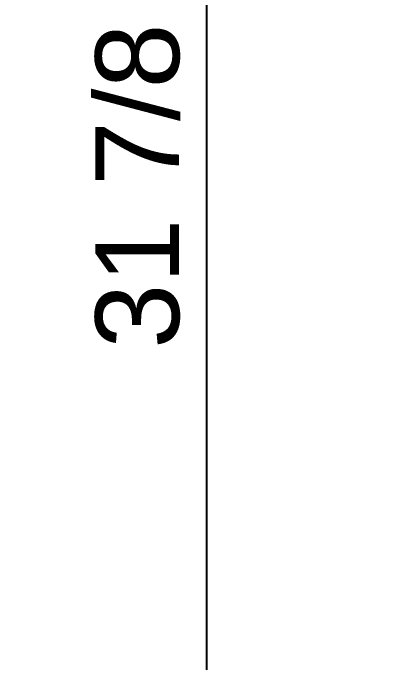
# Model space of a CAD drawing. Header units: inches. Extents: x -9 to 187, y -3 to 135.
# Drawn here: x 143.47 to 150.79, y 105.32 to 117.91 of the extents above; entities that cross this region are included whole.
import ezdxf

# ---------------------------------------------------------------- set-up
doc = ezdxf.new("R2010")
doc.units = ezdxf.units.IN
doc.layers.add('ZANO_W', color=1, linetype='Continuous', lineweight=0)
doc.styles.get("Standard").update_dxf_attribs({"font": 'arial.ttf'})
doc.dimstyles.new('amerykanie', dxfattribs={"dimtxt": 50, "dimasz": 50, "dimexe": 0.5, "dimexo": 0.5, "dimgap": 1, "dimtad": 1, "dimdec": 0, "dimzin": 0, "dimlunit": 5, "dimtxsty": 'Standard', "dimcen": 0.09, "dimclrd": 1, "dimclre": 1, "dimclrt": 1, "dimazin": 0, "dimtfac": 1, "dimtdec": 0, "dimtmove": 0, "dimatfit": 3, "dimfxl": 1, "dimtzin": 0, "dimarcsym": 1})

# ---------------------------------------------------------------- blocks, each defined once
blk = doc.blocks.new('*D358')
at = {"layer": 'ZANO_W', "color": 1, "lineweight": -2}
for p, q in [((150.289, 130.499), (146.737, 130.499)), ((147.237, 99.606), (147.237, 129.499)), ((149.206, 98.606), (146.737, 98.606))]:
    blk.add_line(p, q, dxfattribs=at)
at = {"layer": 'ZANO_W', "color": 1}
for points in [[(147.403, 129.499), (147.07, 129.499), (147.237, 130.499)], [(147.07, 99.606), (147.403, 99.606), (147.237, 98.606)]]:
    blk.add_solid(points, dxfattribs=at)
at = {"layer": 'ZANO_W', "color": 1, "insert": (145.896, 114.552), "char_height": 1.625, "attachment_point": 5, "rotation": 90}
blk.add_mtext('31 7/8', dxfattribs=at)

msp = doc.modelspace()

# ---------------------------------------------------------------- dimensions: what is measured, and where the dimension line sits
at = {"layer": 'ZANO_W'}
dim = msp.add_linear_dim(base=(147.236704, 130.498608), p1=(149.70645, 98.605856), p2=(150.78948, 130.498608), angle=90, dimstyle='amerykanie', override={"dimtxt": 1.625, "dimasz": 1, "dimgap": 0.5, "dimdec": 4, "dimaunit": 1, "dimadec": 1, "dimtdec": 4, "dimtmove": 1, "dimfrac": 2}, dxfattribs=at)
dim.commit()
dim.dimension.update_dxf_attribs({"geometry": '*D358', "text_midpoint": (145.895939, 114.552232)})

doc.saveas('drawing.dxf')
